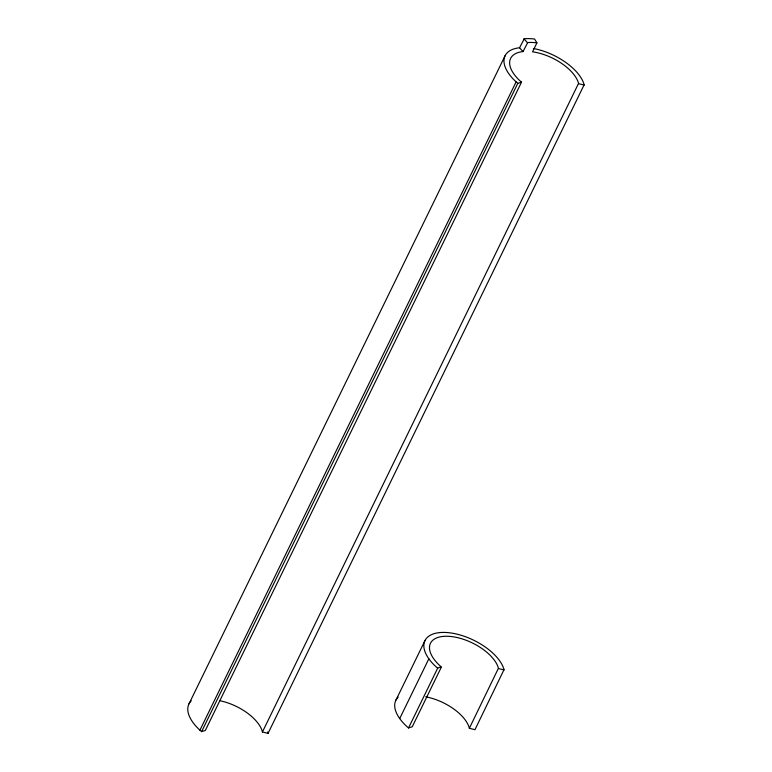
<?xml version="1.0" encoding="UTF-8"?>
<svg xmlns="http://www.w3.org/2000/svg" width="772" height="772" viewBox="0 0 772 772"><rect width="100%" height="100%" fill="white"/><g stroke="black" fill="none" stroke-linecap="round" stroke-linejoin="round"><path stroke-width="1.16" d="M189.024 703.803L505.216 55.507M536.916 42.865L536.569 42.817A37.538 18.653 26 0 0 527.691 42.585L523.03 51.579L522.181 51.676A37.538 18.653 26 0 0 520.087 80.906L521.515 82.16L205.323 730.457L201.598 731.644L199.929 730.177L516.121 81.89A43.666 21.703 26 0 1 518.562 47.883L519.556 47.767L524.256 38.774A43.666 21.703 26 0 1 534.591 39.044L536.916 42.865L532.545 51.83L533.568 51.975A37.538 18.653 26 0 1 578.566 83.366L262.441 731.962L268.038 733.4L584.153 84.756A43.666 21.703 26 0 0 533.433 48.511M201.598 731.644L517.79 83.347L521.515 82.16M395.949 700.117L425.092 640.364M399.713 718.558L428.856 658.806M398.159 697.174A43.666 21.703 26 0 0 408.089 727.591L408.523 727.957L437.656 668.205L441.024 666.709A37.538 18.653 26 0 1 447.451 636.263A37.538 18.653 26 0 1 498.442 668.224L469.366 728.276L474.963 729.714L504.029 669.613A43.666 21.703 26 0 0 444.711 632.432A43.666 21.703 26 0 0 437.232 667.838L437.656 668.205M408.523 727.957L412.248 726.77L441.391 667.018M578.633 83.675L584.23 85.103M498.509 668.523L504.106 669.961M517.79 83.347L516.121 81.89M523.927 38.812L527.401 42.614M519.556 47.767L523.03 51.579M469.366 728.276L469.299 727.977A37.538 18.653 26 0 0 425.69 696.817M268.038 733.4L267.961 733.043A43.666 21.703 26 0 0 267.643 731.972M262.441 731.962L262.374 731.663A37.538 18.653 26 0 0 227.373 702.742L225.926 702.279A37.538 18.653 26 0 0 220.174 700.783M199.929 730.177A43.666 21.703 26 0 1 191.234 700.86"/></g></svg>
